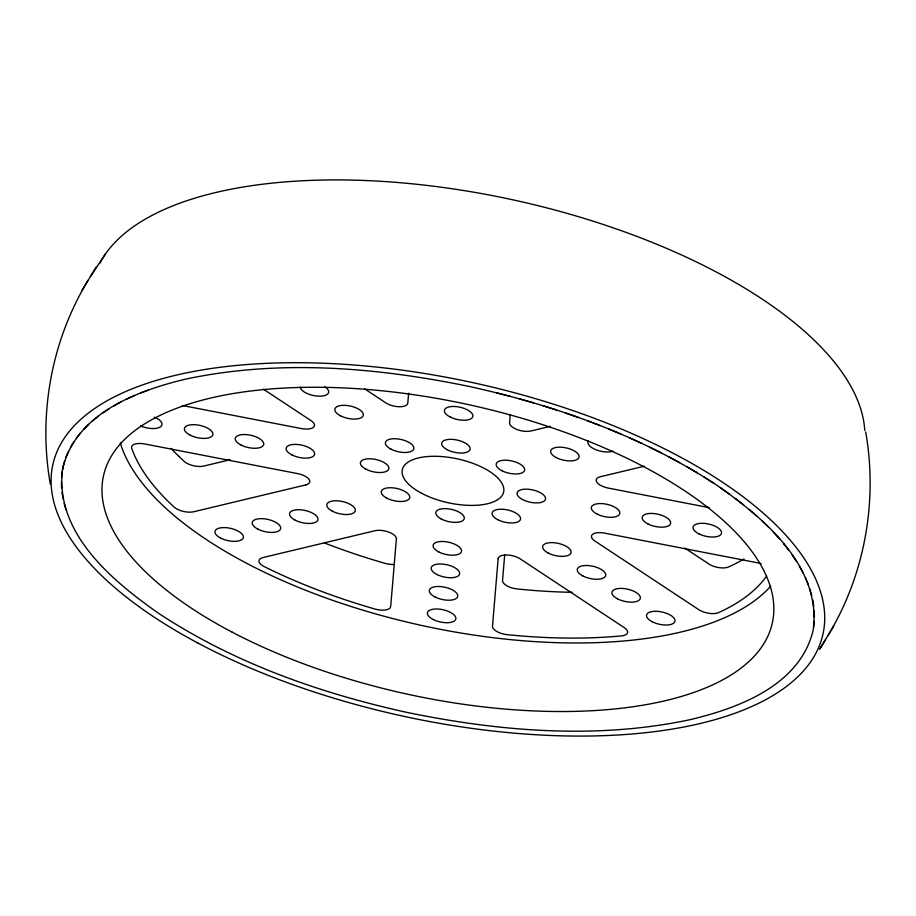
<?xml version="1.0" encoding="UTF-8"?>
<svg xmlns="http://www.w3.org/2000/svg" width="916" height="916" viewBox="0 0 916 916"><rect width="100%" height="100%" fill="white"/><g stroke="black" fill="none" stroke-linecap="round" stroke-linejoin="round"><path stroke-width="1.37" d="M61.418 481.713L61.578 488.045M61.567 477.431L62.299 471.259M814.244 621.369L813.511 627.54M814.393 617.075L814.244 610.743M408.628 393.204L407.803 403.029A12.984 5.611 12.4 0 1 399.72 406.738A12.984 5.611 12.4 0 1 386.014 403.006L364.694 388.911M510.258 414.501L509.548 422.963A12.984 5.611 12.4 0 0 517.185 429.593A12.984 5.611 12.4 0 0 530.994 430.967L550.298 426.341M504.67 555.096L502.563 580.366A13.007 5.622 12.4 0 0 517.105 588.965L527.147 589.915A332.371 143.606 12.4 0 0 572.065 592.308M63.044 467.091L64.658 461.114M62.597 469.862L63.215 467.068M66.009 457.084L68.482 451.313M70.44 447.432L73.784 441.901M88.131 280.273C51.399 340.626 38.014 414.559 50.323 484.072M827.869 635.727C864.601 575.374 877.986 501.441 865.677 431.928M90.444 276.529L105.466 253.972M825.556 639.471L819.683 649.204L833.823 625.88M82.177 290.12L96.317 266.796M76.314 438.192L80.505 432.913M83.619 429.386L88.646 424.383M92.321 421.051L98.161 416.356M102.386 413.231L109.015 408.845M113.779 405.937L121.175 401.895M126.454 399.216L134.583 395.517M140.354 393.09L149.182 389.758M230.076 459.752L203.73 466.061A12.996 5.611 12.4 0 1 183.979 461.229L178.86 456.351M644.314 466.21L599.934 476.835A12.984 5.611 12.4 0 0 597.037 482.469A12.984 5.611 12.4 0 0 608.487 488.125L709.121 507.636M182.284 405.479L301.707 428.642A12.984 5.611 12.4 0 0 313.455 427.303A12.984 5.611 12.4 0 0 311.074 420.673L263.373 389.163M496.735 392.872L510.567 396.433M519.967 398.975L533.616 402.891M542.879 405.674L556.287 409.933M565.378 412.933L578.5 417.524M587.374 420.742L600.152 425.631M608.774 429.054L621.163 434.23M629.51 437.848L641.452 443.275M649.478 447.065L660.94 452.756M668.623 456.706L679.546 462.603M686.851 466.702L697.19 472.805M704.095 477.018L713.827 483.293M684.825 548.111L708.675 563.867A13.007 5.622 12.4 0 0 728.46 567.015L734.243 564.267A332.371 143.606 12.4 0 0 743.987 559M720.285 487.633L729.365 494.056M735.365 498.487L743.758 505.037M749.277 509.536L756.937 516.189M761.952 520.746L768.856 527.467M773.356 532.07L779.482 538.837M783.432 543.463L788.745 550.253M792.145 554.878L796.634 561.657M799.45 566.283L803.103 573.015M805.347 577.607L808.13 584.282M809.778 588.828L811.691 595.411M66.032 509.972L64.12 503.376M812.744 599.888L813.786 606.358M63.067 498.911L62.025 492.43M99.684 263.545A394.269 170.365 12.4 0 1 513.246 199.906A394.269 170.365 12.4 0 1 864.761 430.474M770.608 586.251A342.424 147.957 12.4 0 1 420.742 625.25A342.424 147.957 12.4 0 1 120.294 442.863M324.344 542.925A332.371 143.606 12.4 0 0 374.816 560.329L384.674 563.248A12.996 5.611 12.4 0 0 393.754 564.439M178.746 456.26A332.371 143.606 12.4 0 1 171.132 448.428M613.113 451.153A14.53 6.275 12.4 0 1 595.64 449.63A14.53 6.275 12.4 0 1 588.404 441.031M324.894 386.815A14.53 6.275 12.4 0 1 320.039 396.193A14.53 6.275 12.4 0 1 300.219 387.159M154.323 417.146A14.53 6.275 12.4 0 1 160.231 426.993A14.53 6.275 12.4 0 1 140.457 425.871M766.635 576.038A332.371 143.606 12.4 0 1 724.19 609.964L718.407 612.712A13.007 5.622 12.4 0 1 698.633 609.564L594.885 541.024A12.984 5.611 12.4 0 1 592.503 534.394A12.984 5.611 12.4 0 1 604.239 533.055L757.395 562.756A12.996 5.611 12.4 0 1 761.196 563.752M396.41 538.734L390.697 606.472A12.996 5.611 12.4 0 1 374.621 608.945L364.763 606.026A332.371 143.606 12.4 0 1 272.441 570.611L264.037 566.523A13.007 5.622 12.4 0 1 263.236 557.5L374.965 530.73A12.984 5.611 12.4 0 1 388.762 532.104A12.984 5.611 12.4 0 1 396.41 538.734M498.155 558.668L492.51 626.063A13.007 5.622 12.4 0 0 507.063 634.673L517.093 635.612A332.371 143.606 12.4 0 0 612.392 636.666L621.208 635.933A12.996 5.611 12.4 0 0 624.197 627.597L519.933 558.691A12.984 5.611 12.4 0 0 506.227 554.959A12.984 5.611 12.4 0 0 498.155 558.668M62.574 468.843C54.456 532.54 111.386 580.172 158.17 613.033C233.145 662.634 319.272 693.057 406.624 712.339C499.472 731.506 596.671 739.567 690.092 719.667C739.43 707.942 800.183 685.042 813.236 629.956C821.354 566.248 764.425 518.616 717.64 485.755C642.666 436.153 556.539 405.731 469.187 386.449C376.339 367.282 279.14 359.221 185.719 379.121C136.381 390.857 75.627 413.746 62.574 468.843M306.013 484.862L193.688 511.758A12.996 5.611 12.4 0 1 173.937 506.926L168.807 502.06A332.371 143.606 12.4 0 1 133.53 453.019L131.686 448.187A13.007 5.622 12.4 0 1 145.106 444.042L297.471 473.572A12.984 5.611 12.4 0 1 308.921 479.228A12.984 5.611 12.4 0 1 306.013 484.862M232.206 632.177A342.424 147.957 12.4 0 0 770.768 628.742A342.424 147.957 12.4 0 0 310.742 387.273A342.424 147.957 12.4 0 0 232.206 632.177M197.833 643.009A394.281 170.365 12.4 0 0 820.599 642.471A394.281 170.365 12.4 0 0 295.284 362.702A394.281 170.365 12.4 0 0 197.833 643.009M421.383 493.163A51.88 22.419 12.4 0 0 503.331 493.094A51.88 22.419 12.4 0 0 434.207 456.283A51.88 22.419 12.4 0 0 421.383 493.163M497.743 519.681A14.53 6.275 12.4 0 0 520.46 519.372A14.53 6.275 12.4 0 0 500.72 509.216A14.53 6.275 12.4 0 0 497.743 519.681M548.192 553.035A14.53 6.275 12.4 0 0 571 552.84A14.53 6.275 12.4 0 0 551.421 542.615A14.53 6.275 12.4 0 0 548.192 553.035M582.816 575.912A14.53 6.275 12.4 0 0 605.636 575.729A14.53 6.275 12.4 0 0 586.057 565.504A14.53 6.275 12.4 0 0 582.816 575.912M617.453 598.801A14.53 6.275 12.4 0 0 640.261 598.606A14.53 6.275 12.4 0 0 620.682 588.393A14.53 6.275 12.4 0 0 617.453 598.801M652.089 621.689A14.53 6.275 12.4 0 0 674.897 621.495A14.53 6.275 12.4 0 0 655.318 611.27A14.53 6.275 12.4 0 0 652.089 621.689M522.395 499.449A14.53 6.275 12.4 0 0 545.398 499.506A14.53 6.275 12.4 0 0 526.139 489.155A14.53 6.275 12.4 0 0 522.395 499.449M648.116 524.021A14.53 6.275 12.4 0 0 670.615 523.448A14.53 6.275 12.4 0 0 650.578 513.429A14.53 6.275 12.4 0 0 648.116 524.021M698.977 533.879A14.53 6.275 12.4 0 0 721.487 533.307A14.53 6.275 12.4 0 0 701.438 523.288A14.53 6.275 12.4 0 0 698.977 533.879M597.255 514.151A14.53 6.275 12.4 0 0 619.754 513.59A14.53 6.275 12.4 0 0 599.717 503.56A14.53 6.275 12.4 0 0 597.255 514.151M556.207 457.576A14.53 6.275 12.4 0 0 579.015 457.382A14.53 6.275 12.4 0 0 559.436 447.168A14.53 6.275 12.4 0 0 556.207 457.576M501.853 470.687A14.53 6.275 12.4 0 0 524.57 470.366A14.53 6.275 12.4 0 0 504.842 460.21A14.53 6.275 12.4 0 0 501.853 470.687M450.317 417.066A14.53 6.275 12.4 0 0 472.828 416.505A14.53 6.275 12.4 0 0 452.79 406.475A14.53 6.275 12.4 0 0 450.317 417.066M446.974 449.607A14.53 6.275 12.4 0 0 469.977 449.664A14.53 6.275 12.4 0 0 450.718 439.325A14.53 6.275 12.4 0 0 446.974 449.607M340.397 415.738A14.53 6.275 12.4 0 0 363.217 415.543A14.53 6.275 12.4 0 0 343.637 405.319A14.53 6.275 12.4 0 0 340.397 415.738M391.075 449.206A14.53 6.275 12.4 0 0 413.792 448.886A14.53 6.275 12.4 0 0 394.063 438.73A14.53 6.275 12.4 0 0 391.075 449.206M190.333 435.26A14.53 6.275 12.4 0 0 212.833 434.688A14.53 6.275 12.4 0 0 192.795 424.669A14.53 6.275 12.4 0 0 190.333 435.26M292.055 454.977A14.53 6.275 12.4 0 0 314.566 454.416A14.53 6.275 12.4 0 0 294.517 444.386A14.53 6.275 12.4 0 0 292.055 454.977M365.724 469.072A14.53 6.275 12.4 0 0 388.728 469.129A14.53 6.275 12.4 0 0 369.48 458.779A14.53 6.275 12.4 0 0 365.724 469.072M241.194 445.119A14.53 6.275 12.4 0 0 263.694 444.546A14.53 6.275 12.4 0 0 243.656 434.528A14.53 6.275 12.4 0 0 241.194 445.119M220.481 538.001A14.53 6.275 12.4 0 0 243.29 537.807A14.53 6.275 12.4 0 0 223.71 527.593A14.53 6.275 12.4 0 0 220.481 538.001M257.785 529.07A14.53 6.275 12.4 0 0 280.594 528.875A14.53 6.275 12.4 0 0 261.014 518.651A14.53 6.275 12.4 0 0 257.785 529.07M332.382 511.197A14.53 6.275 12.4 0 0 355.202 511.002A14.53 6.275 12.4 0 0 335.622 500.777A14.53 6.275 12.4 0 0 332.382 511.197M386.964 498.212A14.53 6.275 12.4 0 0 409.681 497.892A14.53 6.275 12.4 0 0 389.941 487.736A14.53 6.275 12.4 0 0 386.964 498.212M295.078 520.128A14.53 6.275 12.4 0 0 317.898 519.933A14.53 6.275 12.4 0 0 298.318 509.72A14.53 6.275 12.4 0 0 295.078 520.128M435.215 597.072A14.53 6.275 12.4 0 0 457.714 596.499A14.53 6.275 12.4 0 0 437.676 586.48A14.53 6.275 12.4 0 0 435.215 597.072M438.993 552.062A14.53 6.275 12.4 0 0 461.492 551.501A14.53 6.275 12.4 0 0 441.455 541.482A14.53 6.275 12.4 0 0 438.993 552.062M441.146 518.914A14.53 6.275 12.4 0 0 464.149 518.971A14.53 6.275 12.4 0 0 444.901 508.62A14.53 6.275 12.4 0 0 441.146 518.914M437.104 574.572A14.53 6.275 12.4 0 0 459.603 574A14.53 6.275 12.4 0 0 439.565 563.981A14.53 6.275 12.4 0 0 437.104 574.572M433.325 619.571A14.53 6.275 12.4 0 0 455.825 618.998A14.53 6.275 12.4 0 0 435.787 608.98A14.53 6.275 12.4 0 0 433.325 619.571"/></g></svg>
